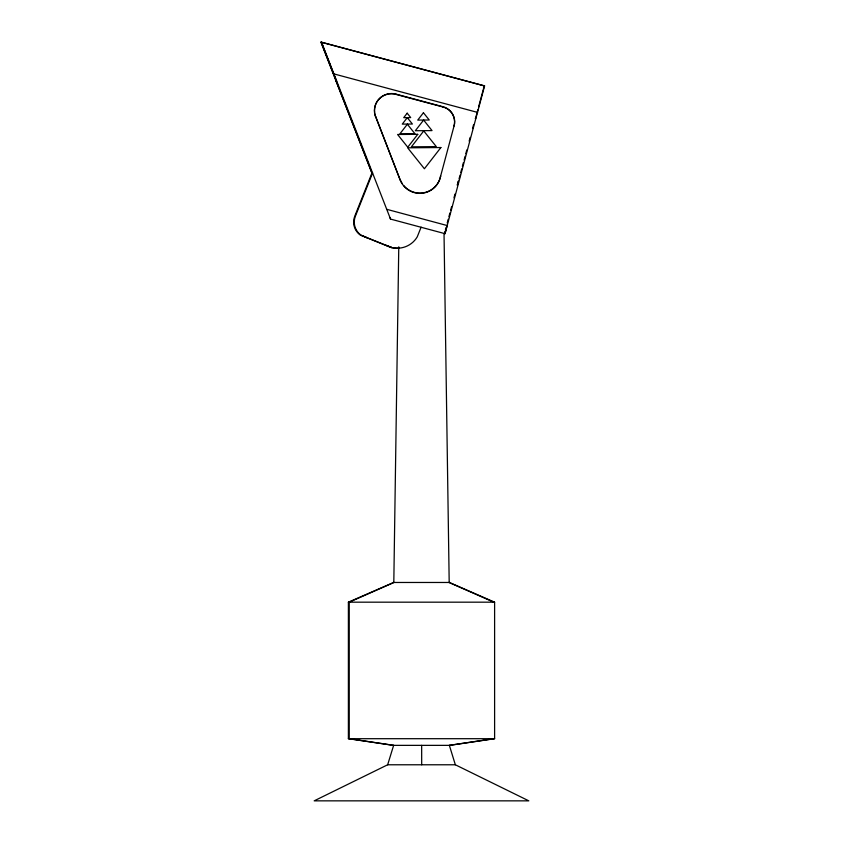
<?xml version="1.0" encoding="UTF-8"?>
<svg xmlns="http://www.w3.org/2000/svg" width="843" height="843" viewBox="0 0 843 843"><rect width="100%" height="100%" fill="white"/><g stroke="black" fill="none" stroke-linecap="round" stroke-linejoin="round"><path stroke-width="1.26" d="M393.807 582.471L398.771 246.82M374.629 112.583A17.008 16.944 11.3 0 1 395.894 94.11L443.133 106.766A15.532 15.48 11.3 0 1 454.124 125.733L440.594 176.198A21.117 21.043 11.3 0 1 400.162 179.928L375.641 116.597A17.008 16.944 11.3 0 1 374.787 113.605M375.599 116.85A17.008 16.944 11.3 0 1 395.841 94.363L395.894 94.11M400.162 179.928L375.641 116.597M454.124 125.733L454.071 125.997A15.532 15.48 11.3 0 0 443.081 107.029L443.133 106.766M440.594 176.198L440.647 175.934A21.117 21.043 11.3 0 1 403.66 185.513M483.513 87.314L483.945 85.838L484.567 85.881L321.531 42.203L390.541 219.085L445.009 233.68L447.148 225.534L386.779 209.327M484.599 85.838L445.009 233.68M457.327 184.859L458.35 181.045M447.222 223.016L448.234 219.233M448.908 216.714L449.92 212.942M450.594 210.423L451.606 206.64M453.966 197.831L454.988 194.048M457.349 185.239L458.36 181.456M459.035 178.937L460.046 175.165M460.721 172.646L461.732 168.863M462.407 166.345L463.418 162.573M464.093 160.054L465.104 156.271M465.779 153.753L466.79 149.97M469.151 141.16L470.162 137.377M472.533 128.568L473.545 124.785M475.842 117.24L477.897 109.716M478.529 107.209L484.282 85.881L320.909 42.15L321.552 42.203M445.452 229.612L445.979 227.642M444.63 232.594L444.988 231.298M387.654 764.78L455.346 764.78L528.814 800.85L314.186 800.85L387.654 764.78L393.639 745.36M371.995 172.899L354.755 216.219A15.943 15.943 0 0 0 360.13 234.965L390.625 247.368L394.029 248.053A23.119 23.119 0 0 0 398.96 248.095M372.627 172.899L355.388 216.219A15.943 15.943 0 0 0 360.762 234.965L367.116 237.758M421.11 227.167L417.264 236.83A23.119 23.119 0 0 1 394.672 248.053L394.029 248.053M393.966 582.471L349.223 602.176L349.223 738.7L393.797 745.36M348.391 602.176L393.649 582.471L449.351 582.471L494.609 602.176L494.609 738.7L449.519 745.36L393.481 745.36L348.391 738.7L348.391 602.176L494.609 602.176M449.203 745.36L493.777 738.7M336.736 81.223L336.146 81.223L372.3 173.953L320.92 42.203M475.231 118.494L475.821 118.494M390.625 247.368L391.268 247.368L361.91 235.682M391.12 247.515L394.672 248.053M348.391 738.7L494.609 738.7M334.06 73.952L477.612 112.414M395.841 94.363L443.081 107.029M391.753 247.515L386.252 245.366M449.034 582.471L493.777 602.176M390.056 217.779L390.541 219.085M449.361 745.36L455.346 764.78M444.029 233.659L449.193 582.471M421.658 745.36L421.69 764.78M402.301 183.69A21.117 21.043 11.3 0 1 400.214 179.675M407.18 113.194L403.713 117.662L410.699 117.598L407.18 113.194M407.285 117.641L402.259 124.121L412.396 124.026L407.285 117.641M407.359 124.237L399.856 133.9L414.988 133.774L407.359 124.237M423.439 112.741L417.728 120.096L429.245 120.001L423.439 112.741M423.618 120.064L415.336 130.728L432.037 130.591L423.618 120.064M417.77 134.322L407.759 147.209L397.59 134.49L417.77 134.322M423.744 130.928L411.384 146.84L436.305 146.629L423.744 130.928M440.889 147.536L424.398 168.758L407.654 147.82L440.889 147.536M336.462 81.223L321.246 42.203L336.42 81.223"/></g></svg>
